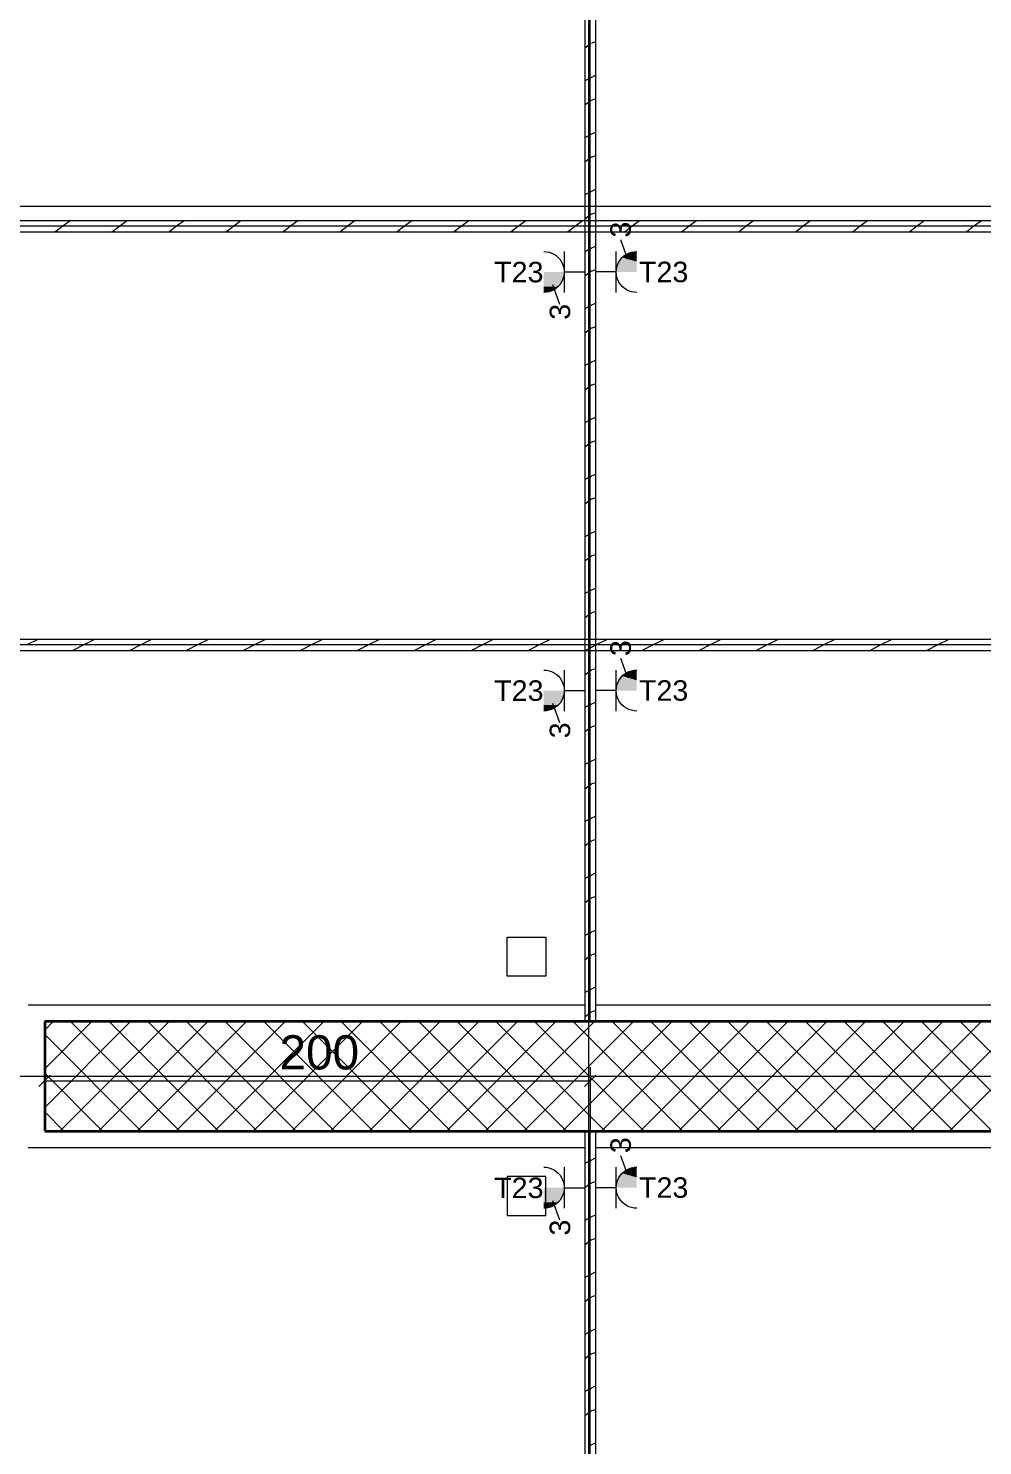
# Model space of a CAD drawing. Extents: x -1132 to 613, y -179 to 712.
# Drawn here: x -1045 to -975.2, y 47.5 to 151.1 of the extents above; entities that cross this region are included whole.
import ezdxf
from ezdxf.lldxf.tags import DXFTag

# ---------------------------------------------------------------- set-up
doc = ezdxf.new("R2010")
doc.units = 0
doc.layers.get('0').update_dxf_attribs({"lineweight": 13})
for name, color, linetype, lineweight in [('A-FLOR-____-OVHD', 7, 'Strichpunkt - Fein', 9), ('A-WALL-____-MCUT', 7, 'Continuous', 35), ('A-WALL-____-PATT', 7, 'Continuous', 35), ('A-WALL-FNSH-MCUT', 7, 'Continuous', 35), ('S-GRID-____-OTLN', 7, 'Continuous', 5)]:
    doc.layers.add(name, color=color, linetype=linetype, lineweight=lineweight)
doc.layers.add('EL01_VVV_Mass', color=7, linetype='Continuous', lineweight=13, true_color=0xb2b200)
doc.layers.add('EL01_WAN_Kraft', color=1, linetype='Continuous', lineweight=13, true_color=0xff0000)
doc.styles.get("Standard").update_dxf_attribs({"font": 'arial.ttf'})
tags = doc.linetypes.add('_Rasterlinie_', pattern=[0.375, 0.2, -0.05, 0.075, -0.05]).pattern_tags.tags
tags[10:11] = [DXFTag(74, 4), DXFTag(75, 0), DXFTag(340, '0'), DXFTag(46, 1.0), DXFTag(50, 0.0), DXFTag(44, 0.0), DXFTag(45, 0.0)]
tags[8:9] = [DXFTag(74, 4), DXFTag(75, 0), DXFTag(340, '0'), DXFTag(46, 1.0), DXFTag(50, 0.0), DXFTag(44, 0.0), DXFTag(45, 0.0)]
tags[6:7] = [DXFTag(74, 4), DXFTag(75, 0), DXFTag(340, '0'), DXFTag(46, 1.0), DXFTag(50, 0.0), DXFTag(44, 0.0), DXFTag(45, 0.0)]
tags[4:5] = [DXFTag(74, 4), DXFTag(75, 0), DXFTag(340, '0'), DXFTag(46, 1.0), DXFTag(50, 0.0), DXFTag(44, 0.0), DXFTag(45, 0.0)]
tags = doc.linetypes.add('Strichpunkt - Fein', pattern=[0.2, 0.1, -0.05, 0, -0.05]).pattern_tags.tags
tags[10:11] = [DXFTag(74, 4), DXFTag(75, 0), DXFTag(340, '0'), DXFTag(46, 1.0), DXFTag(50, 0.0), DXFTag(44, 0.0), DXFTag(45, 0.0)]
tags[8:9] = [DXFTag(74, 4), DXFTag(75, 0), DXFTag(340, '0'), DXFTag(46, 1.0), DXFTag(50, 0.0), DXFTag(44, 0.0), DXFTag(45, 0.0)]
tags[6:7] = [DXFTag(74, 4), DXFTag(75, 0), DXFTag(340, '0'), DXFTag(46, 1.0), DXFTag(50, 0.0), DXFTag(44, 0.0), DXFTag(45, 0.0)]
tags[4:5] = [DXFTag(74, 4), DXFTag(75, 0), DXFTag(340, '0'), DXFTag(46, 1.0), DXFTag(50, 0.0), DXFTag(44, 0.0), DXFTag(45, 0.0)]

# ---------------------------------------------------------------- blocks, each defined once
blk = doc.blocks.new('Referenz-A0UNPDE96I', base_point=(-1115.89, -117.37))
at = {"layer": 'A-FLOR-____-OVHD', "color": 0, "linetype": 'Strichpunkt - Fein', "ltscale": 0.13}
for p, q in [((-1004.31, 79.68), (-1045.01, 79.68)), ((-922.61, 79.68), (-1003.51, 79.68)), ((-1045.01, 69.28), (-1004.31, 69.28)), ((-1003.51, 69.28), (-922.61, 69.28))]:
    blk.add_line(p, q, dxfattribs=at)
at = {"layer": 'A-WALL-____-MCUT', "color": 0, "linetype": 'Continuous', "lineweight": 9, "ltscale": 0.13}
for p, q in [((-1003.91, 78.48), (-1003.91, 228.08)), ((-924.61, 136.61), (-1074.11, 136.61)), ((-924.61, 106.01), (-1079.01, 106.01)), ((-1003.91, -107.62), (-1003.91, 70.48))]:
    blk.add_line(p, q, dxfattribs=at)
at = {"layer": 'A-WALL-____-MCUT', "color": 0, "linetype": 'Continuous', "ltscale": 0.35}
for p, q in [((-923.81, 78.48), (-1043.81, 78.48)), ((-1043.81, 78.48), (-1043.81, 70.48)), ((-1043.81, 70.48), (-923.81, 70.48))]:
    blk.add_line(p, q, dxfattribs=at)
at = {"layer": 'A-WALL-____-PATT', "color": 0, "linetype": 'Continuous', "lineweight": 9, "ltscale": 0.13}
for p, q in [((-1003.91, 149.92), (-1004.31, 149.62)), ((-1003.84, 149.98), (-1003.91, 149.92)), ((-1003.51, 150.08), (-1003.79, 149.99)), ((-1003.91, 147.44), (-1004.31, 147.24)), ((-1003.51, 147.64), (-1003.91, 147.44)), ((-1003.91, 145.75), (-1004.31, 145.45)), ((-1003.83, 145.81), (-1003.91, 145.75)), ((-1003.51, 145.92), (-1003.79, 145.83)), ((-1003.91, 143.28), (-1004.31, 143.08)), ((-1003.51, 143.48), (-1003.91, 143.28)), ((-1003.91, 141.59), (-1004.31, 141.29)), ((-1003.83, 141.65), (-1003.91, 141.59)), ((-1003.51, 141.75), (-1003.79, 141.66)), ((-1003.91, 139.11), (-1004.31, 138.91)), ((-1003.51, 139.31), (-1003.91, 139.11)), ((-1041.95, 137.01), (-1042.49, 136.61)), ((-1037.79, 137.01), (-1038.32, 136.61)), ((-1033.62, 137.01), (-1034.16, 136.61)), ((-1029.46, 137.01), (-1029.99, 136.61)), ((-1025.29, 137.01), (-1025.83, 136.61)), ((-1021.13, 137.01), (-1021.66, 136.61)), ((-1016.96, 137.01), (-1017.5, 136.61)), ((-1012.8, 137.01), (-1013.33, 136.61)), ((-1008.63, 137.01), (-1009.17, 136.61)), ((-1004.47, 137.01), (-1005, 136.61)), ((-1003.91, 137.42), (-1004.31, 137.12)), ((-1003.83, 137.48), (-1003.91, 137.42)), ((-1003.51, 137.59), (-1003.79, 137.5)), ((-1000.3, 137.01), (-1000.84, 136.61)), ((-996.14, 137.01), (-996.67, 136.61)), ((-991.97, 137.01), (-992.51, 136.61)), ((-987.81, 137.01), (-988.34, 136.61)), ((-983.64, 137.01), (-984.18, 136.61)), ((-979.48, 137.01), (-980.01, 136.61)), ((-975.31, 137.01), (-975.85, 136.61)), ((-1042.9, 136.28), (-1043.05, 136.21)), ((-1042.49, 136.61), (-1042.99, 136.23)), ((-1038.73, 136.28), (-1038.89, 136.21)), ((-1038.32, 136.61), (-1038.82, 136.23)), ((-1034.57, 136.28), (-1034.72, 136.21)), ((-1034.16, 136.61), (-1034.66, 136.23)), ((-1030.4, 136.28), (-1030.56, 136.21)), ((-1029.99, 136.61), (-1030.49, 136.23)), ((-1026.24, 136.28), (-1026.39, 136.21)), ((-1025.83, 136.61), (-1026.33, 136.23)), ((-1022.07, 136.28), (-1022.23, 136.21)), ((-1021.66, 136.61), (-1022.16, 136.23)), ((-1017.91, 136.28), (-1018.06, 136.21)), ((-1017.5, 136.61), (-1018, 136.23)), ((-1013.74, 136.28), (-1013.9, 136.21)), ((-1013.33, 136.61), (-1013.83, 136.23)), ((-1009.58, 136.28), (-1009.73, 136.21)), ((-1009.17, 136.61), (-1009.67, 136.23)), ((-1005.41, 136.28), (-1005.57, 136.21)), ((-1005, 136.61), (-1005.5, 136.23)), ((-1001.25, 136.28), (-1001.4, 136.21)), ((-1000.84, 136.61), (-1001.33, 136.23)), ((-997.08, 136.28), (-997.24, 136.21)), ((-996.67, 136.61), (-997.17, 136.23)), ((-992.92, 136.28), (-993.07, 136.21)), ((-992.51, 136.61), (-993, 136.23)), ((-988.75, 136.28), (-988.91, 136.21)), ((-988.34, 136.61), (-988.84, 136.23)), ((-984.59, 136.28), (-984.74, 136.21)), ((-984.18, 136.61), (-984.67, 136.23)), ((-980.42, 136.28), (-980.58, 136.21)), ((-980.01, 136.61), (-980.51, 136.23)), ((-976.26, 136.28), (-976.41, 136.21)), ((-975.85, 136.61), (-976.34, 136.23)), ((-1003.91, 134.95), (-1004.31, 134.75)), ((-1003.51, 135.15), (-1003.91, 134.95)), ((-1003.91, 133.26), (-1004.31, 132.96)), ((-1003.83, 133.32), (-1003.91, 133.26)), ((-1003.51, 133.43), (-1003.79, 133.33)), ((-1003.91, 130.78), (-1004.31, 130.58)), ((-1003.51, 130.98), (-1003.91, 130.78)), ((-1003.91, 129.09), (-1004.31, 128.79)), ((-1003.83, 129.15), (-1003.91, 129.09)), ((-1003.51, 129.26), (-1003.79, 129.17)), ((-1003.91, 126.62), (-1004.31, 126.42)), ((-1003.51, 126.82), (-1003.91, 126.62)), ((-1003.91, 124.93), (-1004.31, 124.63)), ((-1003.83, 124.99), (-1003.91, 124.93)), ((-1003.51, 125.1), (-1003.79, 125)), ((-1003.91, 122.45), (-1004.31, 122.25)), ((-1003.51, 122.65), (-1003.91, 122.45)), ((-1003.91, 120.76), (-1004.31, 120.46)), ((-1003.83, 120.82), (-1003.91, 120.76)), ((-1003.51, 120.93), (-1003.79, 120.84)), ((-1003.91, 118.29), (-1004.31, 118.09)), ((-1003.51, 118.49), (-1003.91, 118.29)), ((-1003.91, 116.6), (-1004.31, 116.3)), ((-1003.83, 116.66), (-1003.91, 116.6)), ((-1003.51, 116.77), (-1003.79, 116.67)), ((-1003.91, 114.12), (-1004.31, 113.92)), ((-1003.51, 114.32), (-1003.91, 114.12)), ((-1003.91, 112.43), (-1004.31, 112.13)), ((-1003.83, 112.49), (-1003.91, 112.43)), ((-1003.51, 112.6), (-1003.79, 112.51)), ((-1003.91, 109.96), (-1004.31, 109.76)), ((-1003.51, 110.16), (-1003.91, 109.96)), ((-1003.91, 108.27), (-1004.31, 107.97)), ((-1003.83, 108.33), (-1003.91, 108.27)), ((-1003.51, 108.44), (-1003.79, 108.35)), ((-1044.32, 106.41), (-1045.12, 106.01)), ((-1040.96, 106.01), (-1041.76, 105.61)), ((-1040.16, 106.41), (-1040.96, 106.01)), ((-1036.79, 106.01), (-1037.59, 105.61)), ((-1035.99, 106.41), (-1036.79, 106.01)), ((-1032.63, 106.01), (-1033.43, 105.61)), ((-1031.83, 106.41), (-1032.63, 106.01)), ((-1028.46, 106.01), (-1029.26, 105.61)), ((-1027.66, 106.41), (-1028.46, 106.01)), ((-1024.3, 106.01), (-1025.1, 105.61)), ((-1023.5, 106.41), (-1024.3, 106.01)), ((-1020.13, 106.01), (-1020.93, 105.61)), ((-1019.33, 106.41), (-1020.13, 106.01)), ((-1015.97, 106.01), (-1016.77, 105.61)), ((-1015.17, 106.41), (-1015.97, 106.01)), ((-1011.8, 106.01), (-1012.6, 105.61)), ((-1011, 106.41), (-1011.8, 106.01)), ((-1007.64, 106.01), (-1008.44, 105.61)), ((-1006.84, 106.41), (-1007.64, 106.01)), ((-1003.47, 106.01), (-1004.27, 105.61)), ((-1002.67, 106.41), (-1003.47, 106.01)), ((-999.31, 106.01), (-1000.11, 105.61)), ((-998.51, 106.41), (-999.31, 106.01)), ((-995.15, 106.01), (-995.95, 105.61)), ((-994.35, 106.41), (-995.15, 106.01)), ((-990.98, 106.01), (-991.78, 105.61)), ((-990.18, 106.41), (-990.98, 106.01)), ((-986.82, 106.01), (-987.62, 105.61)), ((-986.02, 106.41), (-986.82, 106.01)), ((-982.65, 106.01), (-983.45, 105.61)), ((-981.85, 106.41), (-982.65, 106.01)), ((-978.49, 106.01), (-979.29, 105.61)), ((-977.69, 106.41), (-978.49, 106.01)), ((-1004.27, 105.61), (-1004.31, 105.59)), ((-1003.91, 104.1), (-1004.31, 103.8)), ((-1003.83, 104.17), (-1003.91, 104.1)), ((-1003.51, 104.27), (-1003.79, 104.18)), ((-1003.91, 101.63), (-1004.31, 101.43)), ((-1003.51, 101.83), (-1003.91, 101.63)), ((-1003.91, 99.94), (-1004.31, 99.64)), ((-1003.83, 100), (-1003.91, 99.94)), ((-1003.51, 100.11), (-1003.79, 100.02)), ((-1003.91, 97.46), (-1004.31, 97.26)), ((-1003.51, 97.66), (-1003.91, 97.46)), ((-1003.91, 95.77), (-1004.31, 95.47)), ((-1003.83, 95.84), (-1003.91, 95.77)), ((-1003.51, 95.94), (-1003.79, 95.85)), ((-1003.91, 93.3), (-1004.31, 93.1)), ((-1003.51, 93.5), (-1003.91, 93.3)), ((-1003.91, 91.61), (-1004.31, 91.31)), ((-1003.83, 91.67), (-1003.91, 91.61)), ((-1003.51, 91.78), (-1003.79, 91.69)), ((-1003.91, 89.14), (-1004.31, 88.94)), ((-1003.51, 89.34), (-1003.91, 89.14)), ((-1003.91, 87.44), (-1004.31, 87.14)), ((-1003.83, 87.51), (-1003.91, 87.44)), ((-1003.51, 87.61), (-1003.79, 87.52)), ((-1003.91, 84.97), (-1004.31, 84.77)), ((-1003.51, 85.17), (-1003.91, 84.97)), ((-1003.91, 83.28), (-1004.31, 82.98)), ((-1003.83, 83.34), (-1003.91, 83.28)), ((-1003.51, 83.45), (-1003.79, 83.36)), ((-1003.91, 80.81), (-1004.31, 80.61)), ((-1003.51, 81.01), (-1003.91, 80.81)), ((-1003.91, 79.11), (-1004.31, 78.81)), ((-1003.83, 79.18), (-1003.91, 79.11)), ((-1003.51, 79.28), (-1003.79, 79.19)), ((-1043.81, 77.85), (-1043.19, 78.48)), ((-1043.81, 75.02), (-1040.36, 78.48)), ((-1043.81, 72.19), (-1037.53, 78.48)), ((-1042.7, 70.48), (-1034.7, 78.48)), ((-1033.92, 70.48), (-1041.92, 78.48)), ((-1039.87, 70.48), (-1031.87, 78.48)), ((-1031.09, 70.48), (-1039.09, 78.48)), ((-1037.04, 70.48), (-1029.04, 78.48)), ((-1028.26, 70.48), (-1036.26, 78.48)), ((-1034.22, 70.48), (-1026.22, 78.48)), ((-1025.43, 70.48), (-1033.43, 78.48)), ((-1031.39, 70.48), (-1023.39, 78.48)), ((-1022.61, 70.48), (-1030.61, 78.48)), ((-1028.56, 70.48), (-1020.56, 78.48)), ((-1019.78, 70.48), (-1027.78, 78.48)), ((-1025.73, 70.48), (-1017.73, 78.48)), ((-1016.95, 70.48), (-1024.95, 78.48)), ((-1022.9, 70.48), (-1014.9, 78.48)), ((-1014.12, 70.48), (-1022.12, 78.48)), ((-1020.07, 70.48), (-1012.07, 78.48)), ((-1011.29, 70.48), (-1019.29, 78.48)), ((-1017.24, 70.48), (-1009.24, 78.48)), ((-1008.46, 70.48), (-1016.46, 78.48)), ((-1014.42, 70.48), (-1006.42, 78.48)), ((-1005.64, 70.48), (-1013.64, 78.48)), ((-1011.59, 70.48), (-1003.59, 78.48)), ((-1002.81, 70.48), (-1010.81, 78.48)), ((-1008.76, 70.48), (-1000.76, 78.48)), ((-999.98, 70.48), (-1007.98, 78.48)), ((-1005.93, 70.48), (-997.93, 78.48)), ((-997.15, 70.48), (-1005.15, 78.48)), ((-1003.1, 70.48), (-995.1, 78.48)), ((-994.32, 70.48), (-1002.32, 78.48)), ((-1000.27, 70.48), (-992.27, 78.48)), ((-991.49, 70.48), (-999.49, 78.48)), ((-997.45, 70.48), (-989.45, 78.48)), ((-988.67, 70.48), (-996.67, 78.48)), ((-994.62, 70.48), (-986.62, 78.48)), ((-985.84, 70.48), (-993.84, 78.48)), ((-991.79, 70.48), (-983.79, 78.48)), ((-983.01, 70.48), (-991.01, 78.48)), ((-988.96, 70.48), (-980.96, 78.48)), ((-980.18, 70.48), (-988.18, 78.48)), ((-986.13, 70.48), (-978.13, 78.48)), ((-977.35, 70.48), (-985.35, 78.48)), ((-983.3, 70.48), (-975.3, 78.48)), ((-974.52, 70.48), (-982.52, 78.48)), ((-980.48, 70.48), (-972.48, 78.48)), ((-971.69, 70.48), (-979.69, 78.48)), ((-977.65, 70.48), (-969.65, 78.48)), ((-968.87, 70.48), (-976.87, 78.48)), ((-1036.75, 70.48), (-1043.81, 77.54)), ((-1039.58, 70.48), (-1043.81, 74.72)), ((-1042.41, 70.48), (-1043.81, 71.89)), ((-1003.51, 68.51), (-1003.91, 68.31)), ((-1003.91, 68.31), (-1004.31, 68.11)), ((-1003.91, 66.62), (-1004.31, 66.32)), ((-1003.83, 66.68), (-1003.91, 66.62)), ((-1003.51, 66.79), (-1003.79, 66.7)), ((-1003.51, 64.35), (-1003.91, 64.15)), ((-1003.91, 64.15), (-1004.31, 63.95)), ((-1003.91, 62.45), (-1004.31, 62.15)), ((-1003.83, 62.52), (-1003.91, 62.45)), ((-1003.51, 62.63), (-1003.79, 62.53)), ((-1003.51, 60.18), (-1003.91, 59.98)), ((-1003.91, 59.98), (-1004.31, 59.78)), ((-1003.91, 58.29), (-1004.31, 57.99)), ((-1003.82, 58.35), (-1003.91, 58.29)), ((-1003.51, 58.46), (-1003.79, 58.37)), ((-1003.51, 56.02), (-1003.91, 55.82)), ((-1003.91, 55.82), (-1004.31, 55.62)), ((-1003.91, 54.12), (-1004.31, 53.82)), ((-1003.82, 54.19), (-1003.91, 54.12)), ((-1003.51, 54.3), (-1003.79, 54.2)), ((-1003.51, 51.85), (-1003.91, 51.65)), ((-1003.91, 51.65), (-1004.31, 51.45)), ((-1003.91, 49.96), (-1004.31, 49.66)), ((-1003.82, 50.02), (-1003.91, 49.96)), ((-1003.51, 50.13), (-1003.79, 50.04)), ((-1003.51, 47.69), (-1003.91, 47.49))]:
    blk.add_line(p, q, dxfattribs=at)
at = {"layer": 'A-WALL-FNSH-MCUT', "color": 0, "linetype": 'Continuous', "lineweight": 9, "ltscale": 0.13}
for p, q in [((-1004.31, 228.08), (-1004.31, 78.48)), ((-1003.51, 78.48), (-1003.51, 228.08)), ((-924.61, 137.01), (-1074.11, 137.01)), ((-1074.11, 136.21), (-924.61, 136.21)), ((-924.61, 106.41), (-1079.01, 106.41)), ((-1079.01, 105.61), (-924.61, 105.61)), ((-1004.31, 70.48), (-1004.31, -107.62)), ((-1003.51, -107.62), (-1003.51, 70.48))]:
    blk.add_line(p, q, dxfattribs=at)
at = {"layer": 'S-GRID-____-OTLN', "color": 0, "linetype": '_Rasterlinie_', "ltscale": 0.13}
for p, q in [((-1004.01, -113.6), (-1004.01, 631.48)), ((-1107.61, 138.08), (103.38, 138.08)), ((-1107.61, 74.48), (103.38, 74.48))]:
    blk.add_line(p, q, dxfattribs=at)
blk = doc.blocks.new('Bodendose (multi) UP-A0UNPE2B6I', base_point=(-1009.99, 64.31))
at = {"color": 0, "lineweight": -2}
for p, q in [((-1007.15, 67.15), (-1009.99, 67.15)), ((-1009.99, 67.15), (-1009.99, 64.31)), ((-1007.15, 64.31), (-1007.15, 67.15)), ((-1009.99, 64.31), (-1007.15, 64.31))]:
    blk.add_line(p, q, dxfattribs=at)
blk = doc.blocks.new('Steckdose T23_ AP_ 3-fach-A0UNPE736I', base_point=(-1010.95, 62.84))
at = {"color": 0, "lineweight": -2}
for p, q in [((-1007.31, 67.84), (-1007.12, 67.83)), ((-1007.12, 67.83), (-1006.92, 67.79)), ((-1006.92, 67.79), (-1006.74, 67.72)), ((-1006.74, 67.72), (-1006.56, 67.64)), ((-1006.56, 67.64), (-1006.4, 67.53)), ((-1006.4, 67.53), (-1006.25, 67.4)), ((-1006.25, 67.4), (-1006.12, 67.25)), ((-1005.81, 67.84), (-1005.81, 64.84)), ((-1006.12, 67.25), (-1006.01, 67.09)), ((-1006.01, 67.09), (-1005.93, 66.91)), ((-1005.93, 66.91), (-1005.86, 66.73)), ((-1005.86, 66.73), (-1005.83, 66.53)), ((-1005.83, 66.53), (-1005.81, 66.34)), ((-1005.81, 66.34), (-1005.83, 66.14)), ((-1005.81, 66.34), (-1004.31, 66.34)), ((-1006.67, 65.41), (-1006.16, 64)), ((-1006.25, 65.28), (-1006.4, 65.15)), ((-1006.12, 65.43), (-1006.25, 65.28)), ((-1006.01, 65.59), (-1006.12, 65.43)), ((-1005.93, 65.76), (-1006.01, 65.59)), ((-1005.86, 65.95), (-1005.93, 65.76)), ((-1005.83, 66.14), (-1005.86, 65.95)), ((-1007.12, 64.85), (-1007.31, 64.84)), ((-1006.92, 64.89), (-1007.12, 64.85)), ((-1006.74, 64.95), (-1006.92, 64.89)), ((-1006.56, 65.04), (-1006.74, 64.95)), ((-1006.4, 65.15), (-1006.56, 65.04))]:
    blk.add_line(p, q, dxfattribs=at)
for points in [[(-1005.86, 65.95), (-1007.31, 65.95), (-1005.81, 66.34)], [(-1007.31, 65.95), (-1005.81, 66.34), (-1007.31, 66.34)], [(-1006.01, 65.59), (-1007.31, 65.59), (-1005.86, 65.95)], [(-1007.31, 65.59), (-1005.86, 65.95), (-1007.31, 65.95)], [(-1006.25, 65.28), (-1007.31, 65.28), (-1006.01, 65.59)], [(-1007.31, 65.28), (-1006.01, 65.59), (-1007.31, 65.59)], [(-1006.56, 65.04), (-1007.31, 65.04), (-1006.25, 65.28)], [(-1007.31, 65.04), (-1006.25, 65.28), (-1007.31, 65.28)], [(-1006.92, 64.89), (-1007.31, 64.89), (-1006.56, 65.04)], [(-1007.31, 64.89), (-1006.56, 65.04), (-1007.31, 65.04)], [(-1007.31, 64.84), (-1006.92, 64.89), (-1007.31, 64.89)]]:
    blk.add_solid(points, dxfattribs=at)
at = {"color": 0, "lineweight": -2, "insert": (-1010.94, 67.08), "char_height": 1.5, "attachment_point": 1}
blk.add_mtext('{\\fArial;T23}', dxfattribs=at)
at = {"color": 0, "lineweight": -2, "insert": (-1006.88, 62.84), "char_height": 1.5, "attachment_point": 1, "rotation": 90}
blk.add_mtext('{\\fArial;3}', dxfattribs=at)
blk = doc.blocks.new('Steckdose T23_ AP_ 3-fach-A0UNPEBF6I', base_point=(-1003.51, 131.77))
at = {"color": 0, "lineweight": -2}
for p, q in [((-1002.01, 131.77), (-1002.01, 134.77)), ((-1001.16, 134.19), (-1001.67, 135.61)), ((-1001.09, 134.65), (-1000.9, 134.71)), ((-1000.9, 134.71), (-1000.71, 134.75)), ((-1000.71, 134.75), (-1000.51, 134.77)), ((-1002, 133.46), (-1001.96, 133.65)), ((-1001.96, 133.65), (-1001.9, 133.84)), ((-1001.9, 133.84), (-1001.81, 134.02)), ((-1001.81, 134.02), (-1001.7, 134.18)), ((-1001.7, 134.18), (-1001.57, 134.33)), ((-1001.57, 134.33), (-1001.43, 134.46)), ((-1001.43, 134.46), (-1001.26, 134.56)), ((-1001.26, 134.56), (-1001.09, 134.65)), ((-1002.01, 133.27), (-1003.51, 133.27)), ((-1002.01, 133.27), (-1002, 133.46)), ((-1002, 133.07), (-1002.01, 133.27)), ((-1001.96, 132.88), (-1002, 133.07)), ((-1001.9, 132.69), (-1001.96, 132.88)), ((-1001.81, 132.52), (-1001.9, 132.69)), ((-1001.7, 132.35), (-1001.81, 132.52)), ((-1001.57, 132.2), (-1001.7, 132.35)), ((-1001.43, 132.08), (-1001.57, 132.2)), ((-1001.26, 131.97), (-1001.43, 132.08)), ((-1001.09, 131.88), (-1001.26, 131.97)), ((-1000.9, 131.82), (-1001.09, 131.88)), ((-1000.71, 131.78), (-1000.9, 131.82)), ((-1000.51, 131.77), (-1000.71, 131.78))]:
    blk.add_line(p, q, dxfattribs=at)
for points in [[(-1001.26, 134.56), (-1000.51, 134.56), (-1000.9, 134.71)], [(-1000.9, 134.71), (-1000.51, 134.71), (-1000.51, 134.77)], [(-1000.51, 134.56), (-1000.9, 134.71), (-1000.51, 134.71)], [(-1002.01, 133.27), (-1000.51, 133.27), (-1001.96, 133.65)], [(-1001.96, 133.65), (-1000.51, 133.65), (-1001.81, 134.02)], [(-1000.51, 133.27), (-1001.96, 133.65), (-1000.51, 133.65)], [(-1001.81, 134.02), (-1000.51, 134.02), (-1001.57, 134.33)], [(-1000.51, 133.65), (-1001.81, 134.02), (-1000.51, 134.02)], [(-1001.57, 134.33), (-1000.51, 134.33), (-1001.26, 134.56)], [(-1000.51, 134.02), (-1001.57, 134.33), (-1000.51, 134.33)], [(-1000.51, 134.33), (-1001.26, 134.56), (-1000.51, 134.56)]]:
    blk.add_solid(points, dxfattribs=at)
at = {"color": 0, "lineweight": -2, "insert": (-1002.44, 135.78), "char_height": 1.5, "attachment_point": 1, "rotation": 90}
blk.add_mtext('{\\fArial;3}', dxfattribs=at)
at = {"color": 0, "lineweight": -2, "insert": (-1000.35, 134.02), "char_height": 1.5, "attachment_point": 1}
blk.add_mtext('{\\fArial;T23}', dxfattribs=at)
blk = doc.blocks.new('Steckdose T23_ AP_ 3-fach-A0UNPEOH6I', base_point=(-1010.95, 99.18))
at = {"color": 0, "lineweight": -2}
for p, q in [((-1007.31, 104.17), (-1007.12, 104.16)), ((-1007.12, 104.16), (-1006.92, 104.12)), ((-1006.92, 104.12), (-1006.74, 104.06)), ((-1006.74, 104.06), (-1006.56, 103.97)), ((-1006.56, 103.97), (-1006.4, 103.86)), ((-1006.4, 103.86), (-1006.25, 103.74)), ((-1006.25, 103.74), (-1006.12, 103.59)), ((-1006.12, 103.59), (-1006.01, 103.42)), ((-1005.81, 104.17), (-1005.81, 101.17)), ((-1006.01, 103.42), (-1005.93, 103.25)), ((-1005.93, 103.25), (-1005.86, 103.06)), ((-1005.86, 103.06), (-1005.83, 102.87)), ((-1005.83, 102.87), (-1005.81, 102.67)), ((-1005.81, 102.67), (-1005.83, 102.48)), ((-1005.81, 102.67), (-1004.31, 102.67)), ((-1006.67, 101.75), (-1006.16, 100.33)), ((-1006.25, 101.61), (-1006.4, 101.48)), ((-1006.12, 101.76), (-1006.25, 101.61)), ((-1006.01, 101.92), (-1006.12, 101.76)), ((-1005.93, 102.1), (-1006.01, 101.92)), ((-1005.86, 102.29), (-1005.93, 102.1)), ((-1005.83, 102.48), (-1005.86, 102.29)), ((-1007.12, 101.19), (-1007.31, 101.17)), ((-1006.92, 101.23), (-1007.12, 101.19)), ((-1006.74, 101.29), (-1006.92, 101.23)), ((-1006.56, 101.38), (-1006.74, 101.29)), ((-1006.4, 101.48), (-1006.56, 101.38))]:
    blk.add_line(p, q, dxfattribs=at)
for points in [[(-1005.86, 102.29), (-1007.31, 102.29), (-1005.81, 102.67)], [(-1007.31, 102.29), (-1005.81, 102.67), (-1007.31, 102.67)], [(-1006.01, 101.92), (-1007.31, 101.92), (-1005.86, 102.29)], [(-1007.31, 101.92), (-1005.86, 102.29), (-1007.31, 102.29)], [(-1006.25, 101.61), (-1007.31, 101.61), (-1006.01, 101.92)], [(-1007.31, 101.61), (-1006.01, 101.92), (-1007.31, 101.92)], [(-1006.56, 101.38), (-1007.31, 101.38), (-1006.25, 101.61)], [(-1007.31, 101.38), (-1006.25, 101.61), (-1007.31, 101.61)], [(-1006.92, 101.23), (-1007.31, 101.23), (-1006.56, 101.38)], [(-1007.31, 101.23), (-1006.56, 101.38), (-1007.31, 101.38)], [(-1007.31, 101.17), (-1006.92, 101.23), (-1007.31, 101.23)]]:
    blk.add_solid(points, dxfattribs=at)
at = {"color": 0, "lineweight": -2, "insert": (-1010.94, 103.42), "char_height": 1.5, "attachment_point": 1}
blk.add_mtext('{\\fArial;T23}', dxfattribs=at)
at = {"color": 0, "lineweight": -2, "insert": (-1006.88, 99.18), "char_height": 1.5, "attachment_point": 1, "rotation": 90}
blk.add_mtext('{\\fArial;3}', dxfattribs=at)
blk = doc.blocks.new('Maß-A0UNPEZ76I', base_point=(-1044.23, 70.48))
at = {"color": 0, "lineweight": -2}
for p, q in [((-1043.81, 75.15), (-1043.81, 70.48)), ((-1003.91, 75.15), (-1003.91, 70.48)), ((-1043.4, 74.56), (-1044.23, 73.73)), ((-1043.81, 74.15), (-1003.91, 74.15)), ((-1003.5, 74.56), (-1004.33, 73.73))]:
    blk.add_line(p, q, dxfattribs=at)
at = {"color": 0, "lineweight": -2, "insert": (-1026.64, 77.48), "char_height": 2.5, "attachment_point": 1}
blk.add_mtext('{\\fArial;200}', dxfattribs=at)
blk = doc.blocks.new('Steckdose T23_ AP_ 3-fach-A0UNPFC36I', base_point=(-1003.51, 64.84))
at = {"color": 0, "lineweight": -2}
for p, q in [((-1001.16, 67.26), (-1001.67, 68.68)), ((-1002.01, 64.84), (-1002.01, 67.84)), ((-1001.7, 67.25), (-1001.57, 67.4)), ((-1001.57, 67.4), (-1001.43, 67.53)), ((-1001.43, 67.53), (-1001.26, 67.64)), ((-1001.26, 67.64), (-1001.09, 67.72)), ((-1001.09, 67.72), (-1000.9, 67.79)), ((-1000.9, 67.79), (-1000.71, 67.83)), ((-1000.71, 67.83), (-1000.51, 67.84)), ((-1002.01, 66.34), (-1003.51, 66.34)), ((-1002.01, 66.34), (-1002, 66.53)), ((-1002, 66.14), (-1002.01, 66.34)), ((-1002, 66.53), (-1001.96, 66.73)), ((-1001.96, 66.73), (-1001.9, 66.91)), ((-1001.9, 66.91), (-1001.81, 67.09)), ((-1001.81, 67.09), (-1001.7, 67.25)), ((-1001.96, 65.95), (-1002, 66.14)), ((-1001.9, 65.76), (-1001.96, 65.95)), ((-1001.81, 65.59), (-1001.9, 65.76)), ((-1001.7, 65.43), (-1001.81, 65.59)), ((-1001.57, 65.28), (-1001.7, 65.43)), ((-1001.43, 65.15), (-1001.57, 65.28)), ((-1001.26, 65.04), (-1001.43, 65.15)), ((-1001.09, 64.95), (-1001.26, 65.04)), ((-1000.9, 64.89), (-1001.09, 64.95)), ((-1000.71, 64.85), (-1000.9, 64.89)), ((-1000.51, 64.84), (-1000.71, 64.85))]:
    blk.add_line(p, q, dxfattribs=at)
for points in [[(-1001.81, 67.09), (-1000.51, 67.09), (-1001.57, 67.4)], [(-1001.57, 67.4), (-1000.51, 67.4), (-1001.26, 67.64)], [(-1000.51, 67.09), (-1001.57, 67.4), (-1000.51, 67.4)], [(-1001.26, 67.64), (-1000.51, 67.64), (-1000.9, 67.79)], [(-1000.51, 67.4), (-1001.26, 67.64), (-1000.51, 67.64)], [(-1000.9, 67.79), (-1000.51, 67.79), (-1000.51, 67.84)], [(-1000.51, 67.64), (-1000.9, 67.79), (-1000.51, 67.79)], [(-1002.01, 66.34), (-1000.51, 66.34), (-1001.96, 66.73)], [(-1001.96, 66.73), (-1000.51, 66.73), (-1001.81, 67.09)], [(-1000.51, 66.34), (-1001.96, 66.73), (-1000.51, 66.73)], [(-1000.51, 66.73), (-1001.81, 67.09), (-1000.51, 67.09)]]:
    blk.add_solid(points, dxfattribs=at)
at = {"color": 0, "lineweight": -2, "insert": (-1002.44, 68.86), "char_height": 1.5, "attachment_point": 1, "rotation": 90}
blk.add_mtext('{\\fArial;3}', dxfattribs=at)
at = {"color": 0, "lineweight": -2, "insert": (-1000.35, 67.1), "char_height": 1.5, "attachment_point": 1}
blk.add_mtext('{\\fArial;T23}', dxfattribs=at)
blk = doc.blocks.new('Steckdose T23_ AP_ 3-fach-A0UNPG256I', base_point=(-1010.95, 129.77))
at = {"color": 0, "lineweight": -2}
for p, q in [((-1007.31, 134.77), (-1007.12, 134.75)), ((-1007.12, 134.75), (-1006.92, 134.71)), ((-1006.92, 134.71), (-1006.74, 134.65)), ((-1005.81, 134.77), (-1005.81, 131.77)), ((-1006.74, 134.65), (-1006.56, 134.56)), ((-1006.56, 134.56), (-1006.4, 134.46)), ((-1006.4, 134.46), (-1006.25, 134.33)), ((-1006.25, 134.33), (-1006.12, 134.18)), ((-1006.12, 134.18), (-1006.01, 134.02)), ((-1006.01, 134.02), (-1005.93, 133.84)), ((-1005.93, 133.84), (-1005.86, 133.65)), ((-1005.86, 133.65), (-1005.83, 133.46)), ((-1005.93, 132.69), (-1006.01, 132.52)), ((-1005.86, 132.88), (-1005.93, 132.69)), ((-1005.83, 133.07), (-1005.86, 132.88)), ((-1005.83, 133.46), (-1005.81, 133.27)), ((-1005.81, 133.27), (-1005.83, 133.07)), ((-1005.81, 133.27), (-1004.31, 133.27)), ((-1007.12, 131.78), (-1007.31, 131.77)), ((-1006.92, 131.82), (-1007.12, 131.78)), ((-1006.74, 131.88), (-1006.92, 131.82)), ((-1006.56, 131.97), (-1006.74, 131.88)), ((-1006.67, 132.34), (-1006.16, 130.92)), ((-1006.4, 132.08), (-1006.56, 131.97)), ((-1006.25, 132.2), (-1006.4, 132.08)), ((-1006.12, 132.35), (-1006.25, 132.2)), ((-1006.01, 132.52), (-1006.12, 132.35))]:
    blk.add_line(p, q, dxfattribs=at)
for points in [[(-1005.86, 132.88), (-1007.31, 132.88), (-1005.81, 133.27)], [(-1007.31, 132.88), (-1005.81, 133.27), (-1007.31, 133.27)], [(-1006.01, 132.52), (-1007.31, 132.52), (-1005.86, 132.88)], [(-1007.31, 132.52), (-1005.86, 132.88), (-1007.31, 132.88)], [(-1006.25, 132.2), (-1007.31, 132.2), (-1006.01, 132.52)], [(-1007.31, 132.2), (-1006.01, 132.52), (-1007.31, 132.52)], [(-1006.56, 131.97), (-1007.31, 131.97), (-1006.25, 132.2)], [(-1007.31, 131.97), (-1006.25, 132.2), (-1007.31, 132.2)], [(-1006.92, 131.82), (-1007.31, 131.82), (-1006.56, 131.97)], [(-1007.31, 131.82), (-1006.56, 131.97), (-1007.31, 131.97)], [(-1007.31, 131.77), (-1006.92, 131.82), (-1007.31, 131.82)]]:
    blk.add_solid(points, dxfattribs=at)
at = {"color": 0, "lineweight": -2, "insert": (-1010.94, 134.01), "char_height": 1.5, "attachment_point": 1}
blk.add_mtext('{\\fArial;T23}', dxfattribs=at)
at = {"color": 0, "lineweight": -2, "insert": (-1006.88, 129.77), "char_height": 1.5, "attachment_point": 1, "rotation": 90}
blk.add_mtext('{\\fArial;3}', dxfattribs=at)
blk = doc.blocks.new('Steckdose T23_ AP_ 3-fach-A0UNPG676I', base_point=(-1003.51, 101.17))
at = {"color": 0, "lineweight": -2}
for p, q in [((-1001.16, 103.6), (-1001.67, 105.02)), ((-1002.01, 101.17), (-1002.01, 104.17)), ((-1001.81, 103.42), (-1001.7, 103.59)), ((-1001.7, 103.59), (-1001.57, 103.74)), ((-1001.57, 103.74), (-1001.43, 103.86)), ((-1001.43, 103.86), (-1001.26, 103.97)), ((-1001.26, 103.97), (-1001.09, 104.06)), ((-1001.09, 104.06), (-1000.9, 104.12)), ((-1000.9, 104.12), (-1000.71, 104.16)), ((-1000.71, 104.16), (-1000.51, 104.17)), ((-1002.01, 102.67), (-1003.51, 102.67)), ((-1002.01, 102.67), (-1002, 102.87)), ((-1002, 102.48), (-1002.01, 102.67)), ((-1002, 102.87), (-1001.96, 103.06)), ((-1001.96, 103.06), (-1001.9, 103.25)), ((-1001.9, 103.25), (-1001.81, 103.42)), ((-1001.96, 102.29), (-1002, 102.48)), ((-1001.9, 102.1), (-1001.96, 102.29)), ((-1001.81, 101.92), (-1001.9, 102.1)), ((-1001.7, 101.76), (-1001.81, 101.92)), ((-1001.57, 101.61), (-1001.7, 101.76)), ((-1001.43, 101.48), (-1001.57, 101.61)), ((-1001.26, 101.38), (-1001.43, 101.48)), ((-1001.09, 101.29), (-1001.26, 101.38)), ((-1000.9, 101.23), (-1001.09, 101.29)), ((-1000.71, 101.19), (-1000.9, 101.23)), ((-1000.51, 101.17), (-1000.71, 101.19))]:
    blk.add_line(p, q, dxfattribs=at)
for points in [[(-1001.81, 103.42), (-1000.51, 103.42), (-1001.57, 103.74)], [(-1001.57, 103.74), (-1000.51, 103.74), (-1001.26, 103.97)], [(-1000.51, 103.42), (-1001.57, 103.74), (-1000.51, 103.74)], [(-1001.26, 103.97), (-1000.51, 103.97), (-1000.9, 104.12)], [(-1000.51, 103.74), (-1001.26, 103.97), (-1000.51, 103.97)], [(-1000.9, 104.12), (-1000.51, 104.12), (-1000.51, 104.17)], [(-1000.51, 103.97), (-1000.9, 104.12), (-1000.51, 104.12)], [(-1002.01, 102.67), (-1000.51, 102.67), (-1001.96, 103.06)], [(-1001.96, 103.06), (-1000.51, 103.06), (-1001.81, 103.42)], [(-1000.51, 102.67), (-1001.96, 103.06), (-1000.51, 103.06)], [(-1000.51, 103.06), (-1001.81, 103.42), (-1000.51, 103.42)]]:
    blk.add_solid(points, dxfattribs=at)
at = {"color": 0, "lineweight": -2, "insert": (-1002.44, 105.19), "char_height": 1.5, "attachment_point": 1, "rotation": 90}
blk.add_mtext('{\\fArial;3}', dxfattribs=at)
at = {"color": 0, "lineweight": -2, "insert": (-1000.35, 103.43), "char_height": 1.5, "attachment_point": 1}
blk.add_mtext('{\\fArial;T23}', dxfattribs=at)
blk = doc.blocks.new('Bodendose (multi) UP-A0UNPG8P6I', base_point=(-1009.99, 81.81))
at = {"color": 0, "lineweight": -2}
for p, q in [((-1009.99, 84.65), (-1007.15, 84.65)), ((-1009.99, 81.81), (-1009.99, 84.65)), ((-1007.15, 84.65), (-1007.15, 81.81)), ((-1007.15, 81.81), (-1009.99, 81.81))]:
    blk.add_line(p, q, dxfattribs=at)

msp = doc.modelspace()

# ---------------------------------------------------------------- block references
at = {"color": 9, "lineweight": 25, "ltscale": 0.25, "true_color": 0xc0c0c0}
msp.add_blockref('Referenz-A0UNPDE96I', (-1115.89, -117.37), dxfattribs=at)
at = {"layer": 'EL01_VVV_Mass', "linetype": 'Continuous', "ltscale": 0.13}
msp.add_blockref('Maß-A0UNPEZ76I', (-1044.23, 70.48), dxfattribs=at)
at = {"layer": 'EL01_WAN_Kraft', "color": 1, "linetype": 'Continuous', "ltscale": 0.13, "true_color": 0xff0000}
for name, p in [('Steckdose T23_ AP_ 3-fach-A0UNPEBF6I', (-1003.51, 131.77)), ('Steckdose T23_ AP_ 3-fach-A0UNPG256I', (-1010.95, 129.77)), ('Steckdose T23_ AP_ 3-fach-A0UNPG676I', (-1003.51, 101.17)), ('Steckdose T23_ AP_ 3-fach-A0UNPEOH6I', (-1010.95, 99.18)), ('Bodendose (multi) UP-A0UNPG8P6I', (-1009.99, 81.81)), ('Steckdose T23_ AP_ 3-fach-A0UNPFC36I', (-1003.51, 64.84)), ('Steckdose T23_ AP_ 3-fach-A0UNPE736I', (-1010.95, 62.84)), ('Bodendose (multi) UP-A0UNPE2B6I', (-1009.99, 64.31))]:
    msp.add_blockref(name, p, dxfattribs=at)

doc.saveas('drawing.dxf')
